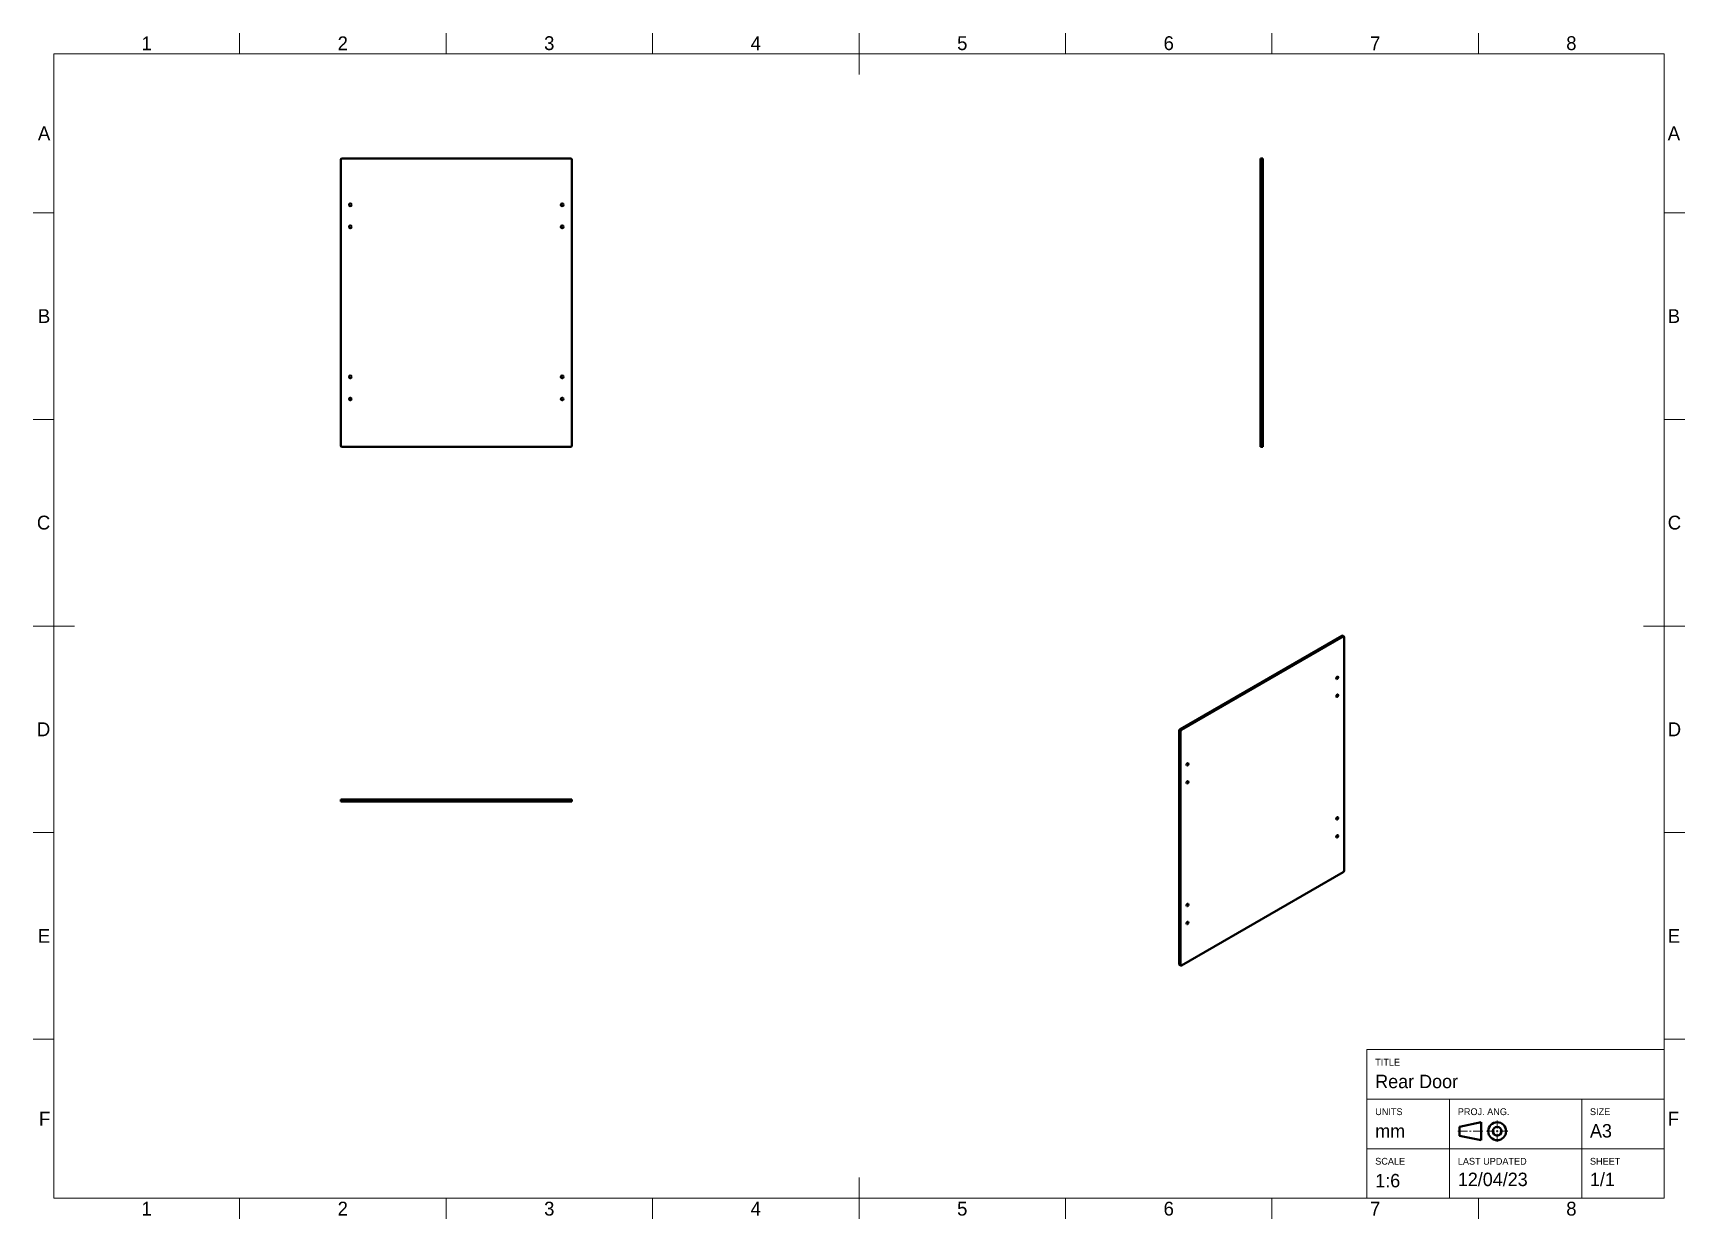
# Model space of a CAD drawing. Header units: millimetres. Extents: x 15 to 415, y 5 to 292.
import ezdxf

# ---------------------------------------------------------------- set-up
doc = ezdxf.new("R2010")
doc.units = ezdxf.units.MM
doc.layers.add('Border', color=7, linetype='Continuous')
doc.layers.add('Geometries', color=7, linetype='Continuous')
doc.styles.add('Shapr0', font='txt', dxfattribs={"height": 3.3495})
doc.styles.add('Shapr10', font='txt', dxfattribs={"height": 3.3495})
doc.styles.add('Shapr11', font='txt', dxfattribs={"height": 3.3495})
doc.styles.add('Shapr12', font='txt', dxfattribs={"height": 3.3495})
doc.styles.add('Shapr13', font='txt', dxfattribs={"height": 3.3495})
doc.styles.add('Shapr14', font='txt', dxfattribs={"height": 3.3495})
doc.styles.add('Shapr2', font='txt', dxfattribs={"height": 3.3495})
doc.styles.add('Shapr3', font='txt', dxfattribs={"height": 3.3495})
doc.styles.add('Shapr4', font='txt', dxfattribs={"height": 3.3495})
doc.styles.add('Shapr5', font='txt', dxfattribs={"height": 3.3495})
doc.styles.add('Shapr6', font='txt', dxfattribs={"height": 3.3495})
doc.styles.add('Shapr7', font='txt', dxfattribs={"height": 3.3495})
doc.styles.add('Shapr8', font='txt', dxfattribs={"height": 3.3495})
doc.styles.add('Shapr9', font='txt', dxfattribs={"height": 3.3495})

# ---------------------------------------------------------------- blocks, each defined once
blk = doc.blocks.new('*U2')
at = {"layer": 'Border', "linetype": 'Continuous', "lineweight": 15}
for p, q in [((410, 46), (338, 46)), ((338, 10), (338, 46)), ((410, 10), (410, 46)), ((410, 34), (338, 34)), ((358, 10), (358, 34)), ((390, 10), (390, 34)), ((369.53, 26.88), (369.53, 28.83)), ((360, 26.23), (362.38, 26.23)), ((362.82, 26.23), (363.25, 26.23)), ((366.07, 26.23), (363.68, 26.23)), ((368.88, 26.23), (366.93, 26.23)), ((369.32, 26.23), (369.75, 26.23)), ((369.53, 26.02), (369.53, 26.45)), ((369.53, 25.58), (369.53, 23.63)), ((370.18, 26.23), (372.13, 26.23)), ((410, 22), (338, 22)), ((410, 10), (338, 10))]:
    blk.add_line(p, q, dxfattribs=at)
at = {"layer": 'Border', "linetype": 'Continuous', "lineweight": 40}
for p, q in [((360.43, 27.32), (365.63, 28.4)), ((365.63, 28.4), (365.63, 24.07)), ((360.43, 27.32), (360.43, 25.15)), ((360.43, 25.15), (365.63, 24.07))]:
    blk.add_line(p, q, dxfattribs=at)
for radius in [2.17, 1.08]:
    blk.add_circle((369.53, 26.23), radius, dxfattribs=at)

msp = doc.modelspace()

# ---------------------------------------------------------------- linework, layer by layer
at = {"layer": 'Border', "linetype": 'Continuous', "lineweight": 15}
for p, q in [((65, 287), (65, 292)), ((115, 287), (115, 292)), ((165, 287), (165, 292)), ((215, 282), (215, 292)), ((265, 287), (265, 292)), ((315, 287), (315, 292)), ((365, 287), (365, 292)), ((410, 287), (20, 287)), ((20, 287), (20, 10)), ((410, 10), (410, 287)), ((20, 248.5), (15, 248.5)), ((410, 248.5), (415, 248.5)), ((20, 198.5), (15, 198.5)), ((410, 198.5), (415, 198.5)), ((25, 148.5), (15, 148.5)), ((405, 148.5), (415, 148.5)), ((20, 98.5), (15, 98.5)), ((410, 98.5), (415, 98.5)), ((20, 48.5), (15, 48.5)), ((410, 48.5), (415, 48.5)), ((215, 15), (215, 5)), ((20, 10), (410, 10)), ((65, 10), (65, 5)), ((115, 10), (115, 5)), ((165, 10), (165, 5)), ((265, 10), (265, 5)), ((315, 10), (315, 5)), ((365, 10), (365, 5))]:
    msp.add_line(p, q, dxfattribs=at)
at = {"layer": 'Geometries', "linetype": 'Continuous', "lineweight": 40}
for p, q in [((89.5, 261.33), (89.5, 192.17)), ((145.17, 261.67), (89.83, 261.67)), ((145.5, 192.17), (145.5, 261.33)), ((312.75, 261.67), (312.25, 261.67)), ((312.25, 261.67), (312.25, 261.33)), ((312.25, 261.33), (312.75, 261.33)), ((312.25, 192.17), (312.25, 261.33)), ((312.75, 261.33), (312.75, 261.67)), ((312.75, 261.33), (312.75, 192.17)), ((312.75, 192.17), (312.25, 192.17)), ((312.25, 192.17), (312.25, 191.83)), ((312.75, 191.83), (312.75, 192.17)), ((145.17, 191.83), (89.83, 191.83)), ((312.25, 191.83), (312.75, 191.83)), ((292.76, 123.57), (331.89, 146.16)), ((332.24, 145.95), (293.11, 123.36)), ((331.89, 146.16), (332.24, 145.95)), ((332.41, 145.97), (332.05, 146.17)), ((332.48, 89.34), (332.48, 145.82)), ((292.52, 66.68), (292.52, 123.16)), ((292.52, 123.16), (292.88, 122.95)), ((293.11, 123.36), (292.76, 123.57)), ((292.88, 122.95), (292.88, 66.48)), ((89.5, 106.5), (89.5, 106)), ((89.83, 106.5), (89.5, 106.5)), ((89.5, 106), (89.83, 106)), ((89.83, 106), (89.83, 106.5)), ((89.83, 106.5), (145.17, 106.5)), ((145.17, 106), (89.83, 106)), ((145.17, 106.5), (145.17, 106)), ((145.5, 106.5), (145.17, 106.5)), ((145.17, 106), (145.5, 106)), ((145.5, 106), (145.5, 106.5)), ((332.24, 88.93), (293.11, 66.34)), ((292.88, 66.48), (292.52, 66.68)), ((292.59, 66.53), (292.95, 66.33))]:
    msp.add_line(p, q, dxfattribs=at)
for centre in [(91.83, 250.44), (143.15, 250.44), (91.83, 245.11), (143.15, 245.11), (91.83, 208.77), (143.15, 208.77), (91.83, 203.44), (143.15, 203.44)]:
    msp.add_circle(centre, 0.333, dxfattribs=at)
for centre, start, end in [((89.83, 261.33), 90, 180), ((145.17, 261.33), 0, 90), ((89.83, 192.17), 180, 270), ((145.17, 192.17), 270, 0)]:
    msp.add_arc(centre, 0.333, start, end, dxfattribs=at)
for centre, major_axis, start_param, end_param in [((331.89, 145.88), (0.167, 0.289), 6.283185, 7.068583), ((332.24, 145.68), (-0.167, -0.289), 3.141593, 3.926991), ((332.24, 145.68), (-0.167, -0.289), 2.356194, 3.141593), ((292.76, 123.29), (0.167, 0.289), 0.785398, 2.356194), ((293.11, 123.09), (-0.167, -0.289), 3.926991, 5.497787), ((332.24, 89.21), (-0.167, -0.289), 0.785398, 2.356194), ((292.76, 66.82), (0.167, 0.289), 2.356194, 3.141593), ((293.11, 66.62), (-0.167, -0.289), 5.497787, 6.283185), ((293.11, 66.62), (-0.167, -0.289), 6.283185, 7.068583)]:
    msp.add_ellipse(centre, major_axis=major_axis, ratio=0.57735, start_param=start_param, end_param=end_param, dxfattribs=at)
for centre in [(330.81, 135.96), (330.81, 131.61), (294.52, 115.01), (294.52, 110.66), (330.81, 101.94), (330.81, 97.59), (294.52, 80.99), (294.52, 76.64)]:
    msp.add_ellipse(centre, major_axis=(-0.167, -0.289), ratio=0.57735, dxfattribs=at)

# ---------------------------------------------------------------- block references
msp.add_blockref('*U2', (0, 0))

# ---------------------------------------------------------------- texts
at = {"layer": 'Border', "linetype": 'Continuous', "lineweight": 15, "char_height": 3.35, "width": 3.3495, "style": 'Shapr0'}
for s, insert, attachment_point in [('1', (42.5, 287.83), 8), ('2', (90, 287.83), 8), ('3', (140, 287.83), 8), ('4', (190, 287.83), 8), ('5', (240, 287.83), 8), ('6', (290, 287.83), 8), ('7', (340, 287.83), 8), ('8', (387.5, 287.83), 8), ('A', (19.17, 267.75), 6), ('A', (410.83, 267.75), 4), ('B', (19.17, 223.5), 6), ('B', (410.83, 223.5), 4), ('C', (19.17, 173.5), 6), ('C', (410.83, 173.5), 4), ('D', (19.17, 123.5), 6), ('D', (410.83, 123.5), 4), ('E', (19.17, 73.5), 6), ('E', (410.83, 73.5), 4), ('F', (19.17, 29.25), 6), ('F', (410.83, 29.25), 4), ('1', (42.5, 9.17), 2), ('2', (90, 9.17), 2), ('3', (140, 9.17), 2), ('4', (190, 9.17), 2), ('5', (240, 9.17), 2), ('6', (290, 9.17), 2), ('7', (340, 9.17), 2), ('8', (387.5, 9.17), 2)]:
    msp.add_mtext(s, dxfattribs=dict(at, insert=insert, attachment_point=attachment_point))
at = {"layer": 'Border', "linetype": 'Continuous', "lineweight": 15, "attachment_point": 1}
for s, insert, char_height, style in [('TITLE', (340, 43.75), 1.65, 'Shapr2'), ('Rear Door', (340, 39.9), 3.25, 'Shapr3'), ('UNITS', (340, 31.78), 1.65, 'Shapr4'), ('PROJ. ANG.', (360, 31.78), 1.65, 'Shapr7'), ('A3', (392, 27.96), 3.25, 'Shapr9'), ('SIZE', (392, 31.78), 1.65, 'Shapr8'), ('mm', (340, 27.9), 3.25, 'Shapr5'), ('SCALE', (340, 19.78), 1.65, 'Shapr6'), ('LAST UPDATED', (360, 19.78), 1.65, 'Shapr11'), ('12/04/23', (360, 16.2), 3.25, 'Shapr12'), ('SHEET', (392, 19.78), 1.65, 'Shapr13'), ('1/1', (392, 16.2), 3.25, 'Shapr14'), ('1:6', (340, 15.9), 3.25, 'Shapr10')]:
    msp.add_mtext(s, dxfattribs=dict(at, insert=insert, char_height=char_height, style=style))

doc.saveas('drawing.dxf')
